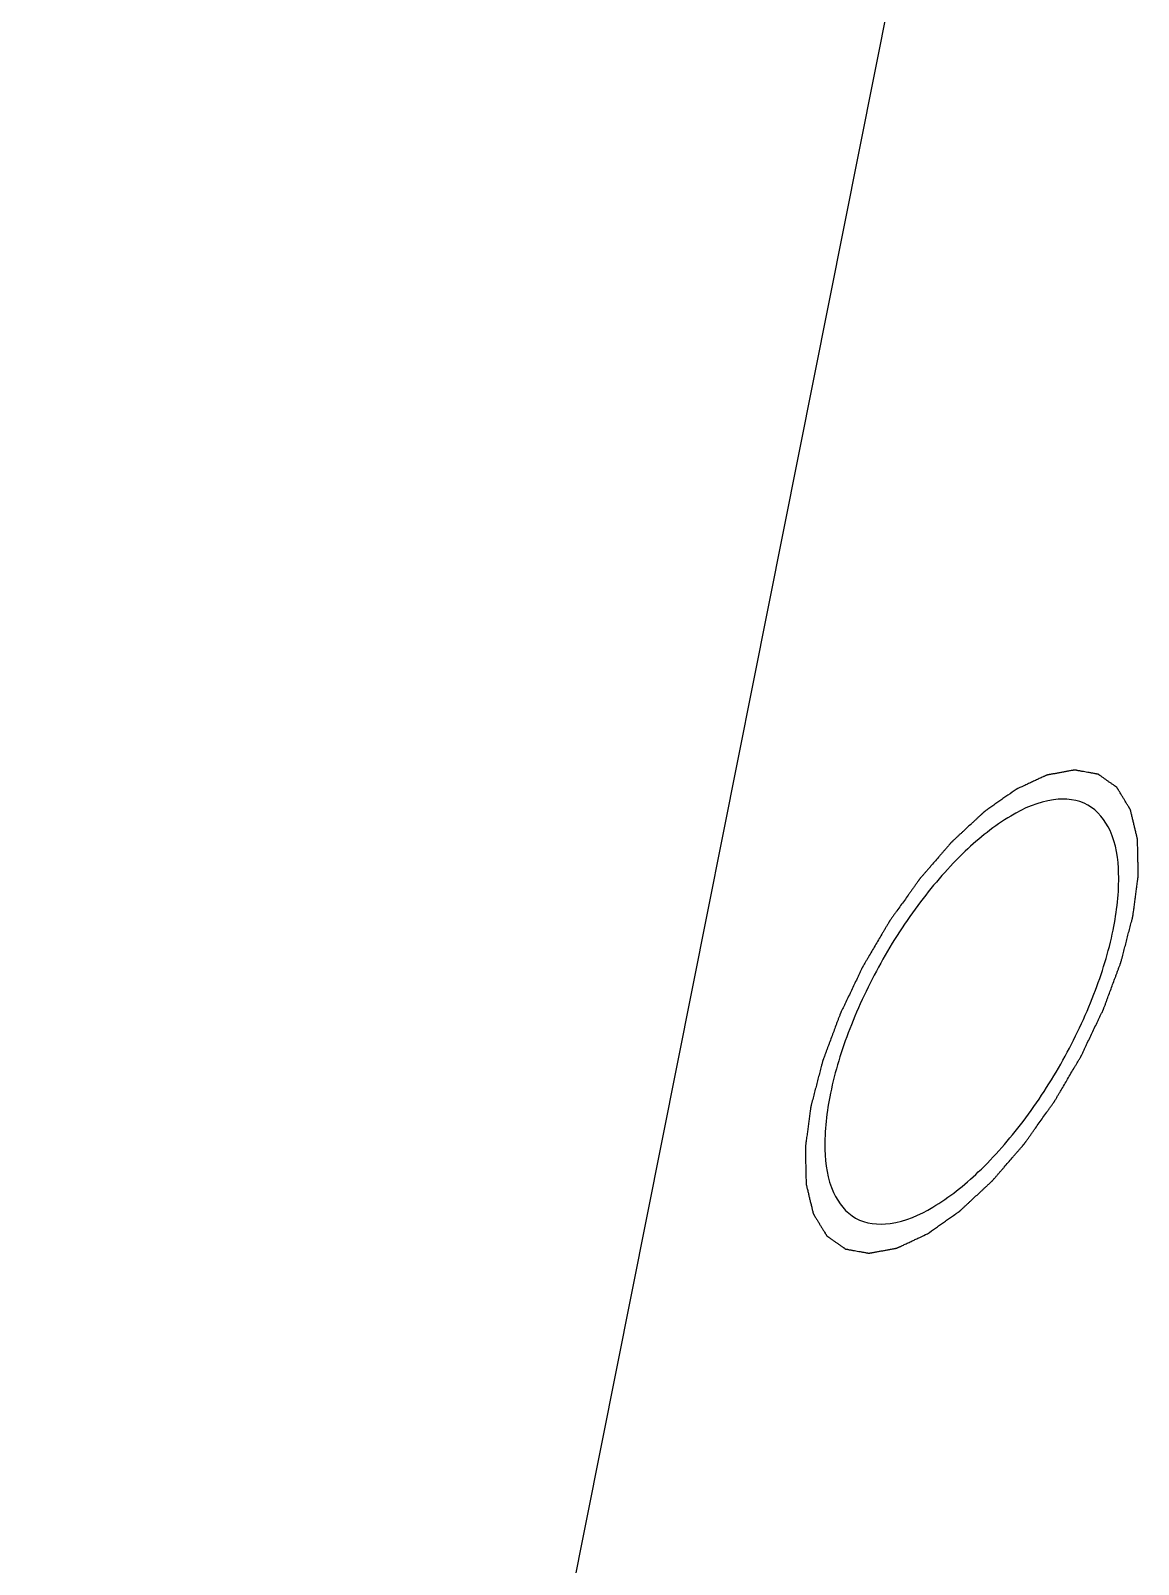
# Model space of a CAD drawing. Header units: inches. Extents: x -8900 to -5053, y -1814 to -15.
# Drawn here: x -7948.2 to -7937.91, y -483.03 to -468.79 of the extents above; entities that cross this region are included whole.
import ezdxf

# ---------------------------------------------------------------- set-up
doc = ezdxf.new("R2010")
doc.units = ezdxf.units.IN
doc.header["$LTSCALE"] = 2
doc.header["$MEASUREMENT"] = 0
doc.layers.add('02___PRT_ALL_AXES', color=7, linetype='Continuous')

msp = doc.modelspace()

# ---------------------------------------------------------------- linework, layer by layer
at = {"color": 7, "linetype": 'Continuous'}
msp.add_line((-7939.164, -463.151), (-7948.197, -508.54), dxfattribs=at)
at = {"color": 2, "linetype": 'Continuous'}
for points in [[(-7939.87, -479.957), (-7939.845, -479.94), (-7939.808, -479.913), (-7939.758, -479.878), (-7939.721, -479.852), (-7939.69, -479.83), (-7939.665, -479.812), (-7939.647, -479.799), (-7939.628, -479.786), (-7939.612, -479.775), (-7939.6, -479.766), (-7939.592, -479.761), (-7939.586, -479.757), (-7939.581, -479.753), (-7939.577, -479.751), (-7939.575, -479.749), (-7939.573, -479.748), (-7939.572, -479.747), (-7939.571, -479.746), (-7939.569, -479.744), (-7939.566, -479.742), (-7939.563, -479.738), (-7939.558, -479.734), (-7939.552, -479.728), (-7939.544, -479.72), (-7939.531, -479.709), (-7939.515, -479.694), (-7939.496, -479.676), (-7939.477, -479.659), (-7939.452, -479.635), (-7939.421, -479.606), (-7939.389, -479.577), (-7939.364, -479.554), (-7939.345, -479.536), (-7939.326, -479.518), (-7939.311, -479.504), (-7939.298, -479.492), (-7939.29, -479.485), (-7939.284, -479.479), (-7939.279, -479.474), (-7939.275, -479.471), (-7939.272, -479.468), (-7939.271, -479.467), (-7939.27, -479.466), (-7939.268, -479.464), (-7939.267, -479.463), (-7939.264, -479.459), (-7939.26, -479.455), (-7939.256, -479.45), (-7939.25, -479.443), (-7939.242, -479.434), (-7939.23, -479.42), (-7939.214, -479.402), (-7939.196, -479.38), (-7939.177, -479.359), (-7939.153, -479.331), (-7939.122, -479.295), (-7939.091, -479.26), (-7939.067, -479.231), (-7939.048, -479.21), (-7939.03, -479.189), (-7939.014, -479.171), (-7939.002, -479.157), (-7938.994, -479.148), (-7938.988, -479.141), (-7938.984, -479.135), (-7938.98, -479.131), (-7938.977, -479.127), (-7938.974, -479.125), (-7938.972, -479.122), (-7938.969, -479.118), (-7938.966, -479.112), (-7938.961, -479.106), (-7938.955, -479.098), (-7938.948, -479.088), (-7938.936, -479.071), (-7938.922, -479.051), (-7938.904, -479.026), (-7938.887, -479.001), (-7938.863, -478.968), (-7938.834, -478.927), (-7938.799, -478.878), (-7938.769, -478.837), (-7938.746, -478.804), (-7938.731, -478.783), (-7938.719, -478.767), (-7938.711, -478.754), (-7938.703, -478.744), (-7938.698, -478.737), (-7938.695, -478.733), (-7938.693, -478.73), (-7938.691, -478.727), (-7938.689, -478.722), (-7938.684, -478.714), (-7938.678, -478.704), (-7938.67, -478.69), (-7938.66, -478.673), (-7938.647, -478.651), (-7938.626, -478.616), (-7938.6, -478.572), (-7938.57, -478.52), (-7938.539, -478.467), (-7938.513, -478.423), (-7938.492, -478.388), (-7938.479, -478.366), (-7938.469, -478.349), (-7938.461, -478.336), (-7938.455, -478.325), (-7938.45, -478.317), (-7938.448, -478.313), (-7938.446, -478.31), (-7938.444, -478.306), (-7938.442, -478.302), (-7938.438, -478.294), (-7938.433, -478.282), (-7938.426, -478.269), (-7938.418, -478.25), (-7938.407, -478.228), (-7938.39, -478.191), (-7938.368, -478.146), (-7938.342, -478.091), (-7938.316, -478.037), (-7938.294, -477.991), (-7938.277, -477.955), (-7938.266, -477.932), (-7938.257, -477.914), (-7938.251, -477.901), (-7938.245, -477.889), (-7938.241, -477.881), (-7938.239, -477.877), (-7938.237, -477.873), (-7938.236, -477.87), (-7938.235, -477.865), (-7938.232, -477.858), (-7938.227, -477.846), (-7938.222, -477.833), (-7938.216, -477.814), (-7938.207, -477.792), (-7938.194, -477.755), (-7938.177, -477.71), (-7938.157, -477.656), (-7938.14, -477.61), (-7938.126, -477.574), (-7938.116, -477.547), (-7938.106, -477.52), (-7938.098, -477.497), (-7938.091, -477.479), (-7938.086, -477.465), (-7938.082, -477.454), (-7938.079, -477.446), (-7938.077, -477.441), (-7938.076, -477.438), (-7938.075, -477.435), (-7938.074, -477.43), (-7938.072, -477.423), (-7938.069, -477.411), (-7938.065, -477.398), (-7938.061, -477.38), (-7938.055, -477.358), (-7938.048, -477.332), (-7938.041, -477.305), (-7938.032, -477.27), (-7938.02, -477.225), (-7938.009, -477.181), (-7938, -477.146), (-7937.993, -477.119), (-7937.986, -477.093), (-7937.98, -477.07), (-7937.975, -477.053), (-7937.972, -477.042), (-7937.97, -477.033), (-7937.968, -477.026), (-7937.967, -477.021), (-7937.966, -477.017), (-7937.965, -477.015), (-7937.965, -477.013), (-7937.965, -477.011), (-7937.965, -477.009), (-7937.964, -477.006), (-7937.963, -477.001), (-7937.963, -476.995), (-7937.962, -476.987), (-7937.96, -476.977), (-7937.958, -476.961), (-7937.955, -476.941), (-7937.952, -476.917), (-7937.949, -476.893), (-7937.945, -476.861), (-7937.939, -476.821), (-7937.934, -476.781), (-7937.93, -476.749), (-7937.927, -476.725), (-7937.923, -476.701), (-7937.921, -476.681), (-7937.919, -476.665), (-7937.917, -476.655), (-7937.916, -476.647), (-7937.915, -476.641), (-7937.915, -476.636), (-7937.914, -476.632), (-7937.914, -476.63), (-7937.914, -476.629), (-7937.914, -476.628), (-7937.914, -476.626), (-7937.914, -476.623), (-7937.914, -476.618), (-7937.914, -476.613), (-7937.914, -476.606), (-7937.914, -476.597), (-7937.915, -476.583), (-7937.915, -476.566), (-7937.916, -476.545), (-7937.916, -476.524), (-7937.917, -476.496), (-7937.918, -476.461), (-7937.918, -476.426), (-7937.919, -476.398), (-7937.919, -476.377), (-7937.92, -476.356), (-7937.92, -476.339), (-7937.921, -476.325), (-7937.921, -476.316), (-7937.921, -476.309), (-7937.921, -476.304), (-7937.921, -476.299), (-7937.921, -476.296), (-7937.921, -476.294), (-7937.921, -476.293), (-7937.922, -476.292), (-7937.922, -476.291), (-7937.923, -476.288), (-7937.923, -476.285), (-7937.924, -476.28), (-7937.926, -476.275), (-7937.928, -476.267), (-7937.93, -476.256), (-7937.934, -476.242), (-7937.938, -476.224), (-7937.942, -476.207), (-7937.948, -476.184), (-7937.954, -476.156), (-7937.961, -476.127), (-7937.967, -476.104), (-7937.971, -476.087), (-7937.975, -476.07), (-7937.979, -476.056), (-7937.981, -476.044), (-7937.983, -476.037), (-7937.984, -476.031), (-7937.985, -476.027), (-7937.986, -476.023), (-7937.987, -476.021), (-7937.987, -476.019), (-7937.987, -476.018), (-7937.988, -476.018), (-7937.989, -476.016), (-7937.99, -476.015), (-7937.991, -476.012), (-7937.993, -476.009), (-7937.996, -476.004), (-7937.999, -475.999), (-7938.004, -475.99), (-7938.011, -475.98), (-7938.019, -475.967), (-7938.027, -475.954), (-7938.037, -475.937), (-7938.05, -475.915), (-7938.063, -475.894), (-7938.073, -475.877), (-7938.081, -475.864), (-7938.089, -475.851), (-7938.096, -475.84), (-7938.101, -475.831), (-7938.104, -475.826), (-7938.107, -475.822), (-7938.109, -475.819), (-7938.11, -475.816), (-7938.111, -475.814), (-7938.112, -475.813), (-7938.112, -475.812), (-7938.113, -475.812), (-7938.114, -475.811), (-7938.116, -475.81), (-7938.118, -475.808), (-7938.121, -475.806), (-7938.124, -475.804), (-7938.129, -475.801), (-7938.136, -475.795), (-7938.145, -475.789), (-7938.156, -475.781), (-7938.167, -475.774), (-7938.182, -475.764), (-7938.2, -475.751), (-7938.218, -475.738), (-7938.232, -475.728), (-7938.243, -475.72), (-7938.254, -475.712), (-7938.263, -475.706), (-7938.271, -475.701), (-7938.275, -475.698), (-7938.279, -475.695), (-7938.281, -475.693), (-7938.284, -475.692), (-7938.285, -475.691), (-7938.286, -475.69), (-7938.287, -475.689), (-7938.288, -475.689), (-7938.289, -475.689), (-7938.291, -475.689), (-7938.294, -475.688), (-7938.297, -475.688), (-7938.302, -475.687), (-7938.307, -475.686), (-7938.317, -475.684), (-7938.328, -475.682), (-7938.342, -475.68), (-7938.355, -475.677), (-7938.374, -475.674), (-7938.397, -475.67), (-7938.419, -475.666), (-7938.438, -475.663), (-7938.451, -475.66), (-7938.465, -475.658), (-7938.476, -475.656), (-7938.486, -475.654), (-7938.491, -475.653), (-7938.496, -475.653), (-7938.499, -475.652), (-7938.502, -475.651), (-7938.504, -475.651), (-7938.505, -475.651), (-7938.506, -475.651), (-7938.507, -475.651), (-7938.508, -475.651), (-7938.511, -475.652), (-7938.514, -475.652), (-7938.518, -475.653), (-7938.523, -475.654), (-7938.53, -475.655), (-7938.541, -475.657), (-7938.554, -475.659), (-7938.57, -475.662), (-7938.586, -475.665), (-7938.607, -475.669), (-7938.634, -475.674), (-7938.661, -475.679), (-7938.682, -475.683), (-7938.698, -475.686), (-7938.714, -475.689), (-7938.727, -475.691), (-7938.738, -475.693), (-7938.744, -475.694), (-7938.75, -475.695), (-7938.754, -475.696), (-7938.757, -475.697), (-7938.759, -475.697), (-7938.761, -475.697), (-7938.762, -475.697), (-7938.763, -475.698), (-7938.764, -475.699), (-7938.767, -475.7), (-7938.771, -475.702), (-7938.775, -475.704), (-7938.781, -475.706), (-7938.789, -475.71), (-7938.801, -475.715), (-7938.816, -475.722), (-7938.833, -475.731), (-7938.851, -475.739), (-7938.875, -475.75), (-7938.905, -475.764), (-7938.941, -475.781), (-7938.989, -475.803), (-7939.025, -475.82), (-7939.049, -475.831)], [(-7939.049, -475.831), (-7939.074, -475.848), (-7939.111, -475.875), (-7939.161, -475.91), (-7939.198, -475.936), (-7939.229, -475.958), (-7939.254, -475.976), (-7939.273, -475.989), (-7939.291, -476.002), (-7939.307, -476.013), (-7939.319, -476.022), (-7939.327, -476.027), (-7939.333, -476.031), (-7939.338, -476.035), (-7939.342, -476.038), (-7939.344, -476.039), (-7939.346, -476.041), (-7939.347, -476.041), (-7939.348, -476.042), (-7939.35, -476.044), (-7939.353, -476.046), (-7939.357, -476.05), (-7939.361, -476.055), (-7939.368, -476.06), (-7939.375, -476.068), (-7939.388, -476.079), (-7939.404, -476.094), (-7939.423, -476.112), (-7939.442, -476.129), (-7939.467, -476.153), (-7939.498, -476.182), (-7939.53, -476.211), (-7939.555, -476.235), (-7939.574, -476.252), (-7939.593, -476.27), (-7939.608, -476.284), (-7939.621, -476.296), (-7939.629, -476.303), (-7939.635, -476.309), (-7939.64, -476.314), (-7939.644, -476.317), (-7939.647, -476.32), (-7939.648, -476.321), (-7939.649, -476.322), (-7939.651, -476.324), (-7939.652, -476.325), (-7939.655, -476.329), (-7939.659, -476.333), (-7939.663, -476.338), (-7939.669, -476.345), (-7939.677, -476.354), (-7939.689, -476.369), (-7939.705, -476.386), (-7939.723, -476.408), (-7939.742, -476.429), (-7939.766, -476.457), (-7939.797, -476.493), (-7939.828, -476.528), (-7939.852, -476.557), (-7939.871, -476.578), (-7939.889, -476.599), (-7939.905, -476.617), (-7939.917, -476.631), (-7939.925, -476.64), (-7939.931, -476.647), (-7939.935, -476.653), (-7939.939, -476.657), (-7939.942, -476.661), (-7939.945, -476.663), (-7939.947, -476.666), (-7939.95, -476.67), (-7939.953, -476.676), (-7939.958, -476.682), (-7939.964, -476.69), (-7939.971, -476.7), (-7939.983, -476.717), (-7939.997, -476.737), (-7940.015, -476.762), (-7940.033, -476.787), (-7940.056, -476.82), (-7940.085, -476.861), (-7940.12, -476.91), (-7940.15, -476.951), (-7940.173, -476.984), (-7940.188, -477.005), (-7940.2, -477.021), (-7940.208, -477.034), (-7940.216, -477.044), (-7940.221, -477.051), (-7940.224, -477.055), (-7940.226, -477.058), (-7940.228, -477.062), (-7940.23, -477.066), (-7940.235, -477.074), (-7940.241, -477.085), (-7940.249, -477.098), (-7940.259, -477.115), (-7940.272, -477.137), (-7940.293, -477.172), (-7940.319, -477.216), (-7940.35, -477.268), (-7940.38, -477.321), (-7940.406, -477.365), (-7940.427, -477.4), (-7940.44, -477.422), (-7940.45, -477.439), (-7940.458, -477.452), (-7940.464, -477.463), (-7940.469, -477.471), (-7940.471, -477.475), (-7940.473, -477.479), (-7940.475, -477.482), (-7940.477, -477.486), (-7940.481, -477.494), (-7940.486, -477.506), (-7940.493, -477.519), (-7940.501, -477.538), (-7940.512, -477.56), (-7940.529, -477.597), (-7940.551, -477.642), (-7940.577, -477.697), (-7940.603, -477.751), (-7940.625, -477.797), (-7940.642, -477.833), (-7940.653, -477.856), (-7940.662, -477.874), (-7940.668, -477.887), (-7940.674, -477.899), (-7940.678, -477.907), (-7940.68, -477.911), (-7940.682, -477.915), (-7940.683, -477.918), (-7940.684, -477.923), (-7940.687, -477.931), (-7940.692, -477.942), (-7940.697, -477.955), (-7940.703, -477.974), (-7940.712, -477.996), (-7940.725, -478.033), (-7940.742, -478.078), (-7940.762, -478.132), (-7940.779, -478.178), (-7940.793, -478.214), (-7940.803, -478.241), (-7940.813, -478.268), (-7940.821, -478.291), (-7940.828, -478.309), (-7940.833, -478.323), (-7940.837, -478.334), (-7940.84, -478.342), (-7940.842, -478.347), (-7940.844, -478.35), (-7940.844, -478.353), (-7940.845, -478.358), (-7940.847, -478.366), (-7940.85, -478.377), (-7940.854, -478.39), (-7940.858, -478.408), (-7940.864, -478.43), (-7940.871, -478.456), (-7940.878, -478.483), (-7940.887, -478.518), (-7940.899, -478.563), (-7940.91, -478.607), (-7940.919, -478.642), (-7940.926, -478.669), (-7940.933, -478.695), (-7940.939, -478.718), (-7940.944, -478.735), (-7940.947, -478.746), (-7940.949, -478.755), (-7940.951, -478.762), (-7940.952, -478.767), (-7940.953, -478.771), (-7940.954, -478.774), (-7940.954, -478.775), (-7940.954, -478.777), (-7940.955, -478.779), (-7940.955, -478.782), (-7940.956, -478.787), (-7940.956, -478.793), (-7940.958, -478.801), (-7940.959, -478.811), (-7940.961, -478.827), (-7940.964, -478.847), (-7940.967, -478.871), (-7940.97, -478.895), (-7940.974, -478.927), (-7940.98, -478.967), (-7940.985, -479.007), (-7940.989, -479.039), (-7940.993, -479.063), (-7940.996, -479.087), (-7940.998, -479.107), (-7941.001, -479.123), (-7941.002, -479.133), (-7941.003, -479.141), (-7941.004, -479.147), (-7941.004, -479.152), (-7941.005, -479.156), (-7941.005, -479.158), (-7941.005, -479.159), (-7941.005, -479.16), (-7941.005, -479.162), (-7941.005, -479.165), (-7941.005, -479.17), (-7941.005, -479.175), (-7941.005, -479.182), (-7941.005, -479.191), (-7941.004, -479.205), (-7941.004, -479.222), (-7941.003, -479.243), (-7941.003, -479.264), (-7941.002, -479.292), (-7941.002, -479.327), (-7941.001, -479.362), (-7941, -479.39), (-7941, -479.411), (-7940.999, -479.432), (-7940.999, -479.449), (-7940.998, -479.463), (-7940.998, -479.472), (-7940.998, -479.479), (-7940.998, -479.484), (-7940.998, -479.489), (-7940.998, -479.492), (-7940.998, -479.494), (-7940.998, -479.495), (-7940.997, -479.496), (-7940.997, -479.497), (-7940.997, -479.5), (-7940.996, -479.503), (-7940.995, -479.508), (-7940.993, -479.514), (-7940.992, -479.521), (-7940.989, -479.532), (-7940.985, -479.546), (-7940.981, -479.564), (-7940.977, -479.581), (-7940.972, -479.604), (-7940.965, -479.632), (-7940.958, -479.661), (-7940.952, -479.684), (-7940.948, -479.701), (-7940.944, -479.718), (-7940.941, -479.732), (-7940.938, -479.744), (-7940.936, -479.751), (-7940.935, -479.757), (-7940.934, -479.761), (-7940.933, -479.765), (-7940.932, -479.767), (-7940.932, -479.769), (-7940.932, -479.77), (-7940.931, -479.77), (-7940.93, -479.772), (-7940.929, -479.773), (-7940.928, -479.776), (-7940.926, -479.779), (-7940.923, -479.784), (-7940.92, -479.789), (-7940.915, -479.798), (-7940.908, -479.808), (-7940.9, -479.821), (-7940.893, -479.834), (-7940.882, -479.851), (-7940.869, -479.873), (-7940.856, -479.894), (-7940.846, -479.912), (-7940.838, -479.924), (-7940.83, -479.937), (-7940.824, -479.948), (-7940.818, -479.957), (-7940.815, -479.962), (-7940.812, -479.966), (-7940.811, -479.97), (-7940.809, -479.972), (-7940.808, -479.974), (-7940.807, -479.975), (-7940.807, -479.976), (-7940.806, -479.976), (-7940.805, -479.977), (-7940.803, -479.978), (-7940.801, -479.98), (-7940.798, -479.982), (-7940.795, -479.984), (-7940.79, -479.987), (-7940.783, -479.993), (-7940.774, -479.999), (-7940.763, -480.007), (-7940.752, -480.014), (-7940.738, -480.025), (-7940.719, -480.037), (-7940.701, -480.05), (-7940.687, -480.06), (-7940.676, -480.068), (-7940.665, -480.076), (-7940.656, -480.082), (-7940.648, -480.087), (-7940.644, -480.09), (-7940.64, -480.093), (-7940.638, -480.095), (-7940.635, -480.096), (-7940.634, -480.098), (-7940.633, -480.098), (-7940.632, -480.099), (-7940.631, -480.099), (-7940.63, -480.099), (-7940.628, -480.099), (-7940.625, -480.1), (-7940.622, -480.1), (-7940.617, -480.101), (-7940.612, -480.102), (-7940.602, -480.104), (-7940.591, -480.106), (-7940.577, -480.108), (-7940.564, -480.111), (-7940.545, -480.114), (-7940.523, -480.118), (-7940.5, -480.122), (-7940.481, -480.125), (-7940.468, -480.128), (-7940.454, -480.13), (-7940.443, -480.132), (-7940.433, -480.134), (-7940.428, -480.135), (-7940.423, -480.136), (-7940.42, -480.136), (-7940.417, -480.137), (-7940.415, -480.137), (-7940.414, -480.137), (-7940.413, -480.137), (-7940.412, -480.137), (-7940.411, -480.137), (-7940.408, -480.136), (-7940.405, -480.136), (-7940.401, -480.135), (-7940.396, -480.134), (-7940.389, -480.133), (-7940.378, -480.131), (-7940.365, -480.129), (-7940.349, -480.126), (-7940.333, -480.123), (-7940.312, -480.119), (-7940.285, -480.114), (-7940.259, -480.109), (-7940.237, -480.105), (-7940.221, -480.102), (-7940.205, -480.099), (-7940.192, -480.097), (-7940.181, -480.095), (-7940.175, -480.094), (-7940.169, -480.093), (-7940.165, -480.092), (-7940.162, -480.091), (-7940.16, -480.091), (-7940.158, -480.091), (-7940.157, -480.091), (-7940.156, -480.09), (-7940.155, -480.089), (-7940.152, -480.088), (-7940.148, -480.086), (-7940.144, -480.084), (-7940.138, -480.082), (-7940.13, -480.078), (-7940.118, -480.073), (-7940.104, -480.066), (-7940.086, -480.057), (-7940.068, -480.049), (-7940.044, -480.038), (-7940.014, -480.024), (-7939.978, -480.007), (-7939.93, -479.985), (-7939.894, -479.968), (-7939.87, -479.957)]]:
    msp.add_open_spline(points, degree=3, knots=[0, 0, 0, 0, 0.015625, 0.023438, 0.03125, 0.039062, 0.042969, 0.046875, 0.050781, 0.054688, 0.056641, 0.058594, 0.05957, 0.060547, 0.061523, 0.062012, 0.062256, 0.0625, 0.062744, 0.062988, 0.063477, 0.064453, 0.06543, 0.066406, 0.068359, 0.070312, 0.074219, 0.078125, 0.082031, 0.085938, 0.09375, 0.101562, 0.105469, 0.109375, 0.113281, 0.117188, 0.119141, 0.121094, 0.12207, 0.123047, 0.124023, 0.124512, 0.124756, 0.125, 0.125244, 0.125488, 0.125977, 0.126953, 0.12793, 0.128906, 0.130859, 0.132812, 0.136719, 0.140625, 0.144531, 0.148438, 0.15625, 0.164062, 0.167969, 0.171875, 0.175781, 0.179688, 0.181641, 0.183594, 0.18457, 0.185547, 0.186523, 0.187012, 0.1875, 0.187988, 0.188477, 0.189453, 0.19043, 0.191406, 0.193359, 0.195312, 0.199219, 0.203125, 0.207031, 0.210938, 0.21875, 0.226562, 0.234375, 0.238281, 0.242188, 0.244141, 0.246094, 0.248047, 0.249023, 0.249512, 0.25, 0.250488, 0.250977, 0.251953, 0.253906, 0.255859, 0.257812, 0.261719, 0.265625, 0.273438, 0.28125, 0.289062, 0.296875, 0.300781, 0.304688, 0.306641, 0.308594, 0.310547, 0.311523, 0.312012, 0.3125, 0.312988, 0.313477, 0.314453, 0.316406, 0.318359, 0.320312, 0.324219, 0.328125, 0.335938, 0.34375, 0.351562, 0.359375, 0.363281, 0.367188, 0.369141, 0.371094, 0.373047, 0.374023, 0.374512, 0.375, 0.375488, 0.375977, 0.376953, 0.378906, 0.380859, 0.382812, 0.386719, 0.390625, 0.398438, 0.40625, 0.414062, 0.417969, 0.421875, 0.425781, 0.429688, 0.431641, 0.433594, 0.435547, 0.436523, 0.437012, 0.4375, 0.437988, 0.438477, 0.439453, 0.441406, 0.443359, 0.445312, 0.449219, 0.453125, 0.457031, 0.460938, 0.46875, 0.476562, 0.480469, 0.484375, 0.488281, 0.492188, 0.494141, 0.496094, 0.49707, 0.498047, 0.499023, 0.499512, 0.499756, 0.5, 0.500244, 0.500488, 0.500977, 0.501953, 0.50293, 0.503906, 0.505859, 0.507812, 0.511719, 0.515625, 0.519531, 0.523438, 0.53125, 0.539062, 0.542969, 0.546875, 0.550781, 0.554688, 0.556641, 0.558594, 0.55957, 0.560547, 0.561523, 0.562012, 0.562256, 0.5625, 0.562744, 0.562988, 0.563477, 0.564453, 0.56543, 0.566406, 0.568359, 0.570312, 0.574219, 0.578125, 0.582031, 0.585938, 0.59375, 0.601562, 0.605469, 0.609375, 0.613281, 0.617188, 0.619141, 0.621094, 0.62207, 0.623047, 0.624023, 0.624512, 0.624756, 0.625, 0.625244, 0.625488, 0.625977, 0.626953, 0.62793, 0.628906, 0.630859, 0.632812, 0.636719, 0.640625, 0.644531, 0.648438, 0.65625, 0.664062, 0.667969, 0.671875, 0.675781, 0.679688, 0.681641, 0.683594, 0.68457, 0.685547, 0.686523, 0.687012, 0.687256, 0.6875, 0.687744, 0.687988, 0.688477, 0.689453, 0.69043, 0.691406, 0.693359, 0.695312, 0.699219, 0.703125, 0.707031, 0.710938, 0.71875, 0.726562, 0.730469, 0.734375, 0.738281, 0.742188, 0.744141, 0.746094, 0.74707, 0.748047, 0.749023, 0.749512, 0.749756, 0.75, 0.750244, 0.750488, 0.750977, 0.751953, 0.75293, 0.753906, 0.755859, 0.757812, 0.761719, 0.765625, 0.769531, 0.773438, 0.78125, 0.789062, 0.792969, 0.796875, 0.800781, 0.804688, 0.806641, 0.808594, 0.80957, 0.810547, 0.811523, 0.812012, 0.812256, 0.8125, 0.812744, 0.812988, 0.813477, 0.814453, 0.81543, 0.816406, 0.818359, 0.820312, 0.824219, 0.828125, 0.832031, 0.835938, 0.84375, 0.851562, 0.855469, 0.859375, 0.863281, 0.867188, 0.869141, 0.871094, 0.87207, 0.873047, 0.874023, 0.874512, 0.874756, 0.875, 0.875244, 0.875488, 0.875977, 0.876953, 0.87793, 0.878906, 0.880859, 0.882812, 0.886719, 0.890625, 0.894531, 0.898438, 0.90625, 0.914062, 0.917969, 0.921875, 0.925781, 0.929688, 0.931641, 0.933594, 0.93457, 0.935547, 0.936523, 0.937012, 0.937256, 0.9375, 0.937744, 0.937988, 0.938477, 0.939453, 0.94043, 0.941406, 0.943359, 0.945312, 0.949219, 0.953125, 0.957031, 0.960938, 0.96875, 0.976562, 0.984375, 1, 1, 1, 1], dxfattribs=at)
at = {"layer": '02___PRT_ALL_AXES', "color": 7, "linetype": 'Continuous'}
for points, knots in [([(-7938.381, -475.976), (-7938.475, -475.924), (-7938.744, -475.898), (-7938.976, -476.006), (-7939.098, -476.078)], [0, 0, 0, 0, 0.431762, 1, 1, 1, 1]), ([(-7939.098, -476.078), (-7939.251, -476.169), (-7939.555, -476.415), (-7939.958, -476.879), (-7940.318, -477.435), (-7940.601, -478.033), (-7940.782, -478.616), (-7940.843, -479.135), (-7940.787, -479.555), (-7940.629, -479.76), (-7940.538, -479.812)], [0, 0, 0, 0, 0.12155, 0.264663, 0.419368, 0.573688, 0.71573, 0.835683, 0.928624, 1, 1, 1, 1]), ([(-7939.821, -479.71), (-7939.668, -479.619), (-7939.364, -479.373), (-7938.961, -478.909), (-7938.601, -478.353), (-7938.318, -477.755), (-7938.137, -477.172), (-7938.076, -476.653), (-7938.132, -476.233), (-7938.29, -476.028), (-7938.381, -475.976)], [0, 0, 0, 0, 0.12155, 0.264663, 0.419368, 0.573688, 0.71573, 0.835683, 0.928624, 1, 1, 1, 1]), ([(-7940.538, -479.812), (-7940.444, -479.864), (-7940.175, -479.89), (-7939.943, -479.782), (-7939.821, -479.71)], [0, 0, 0, 0, 0.431762, 1, 1, 1, 1])]:
    msp.add_open_spline(points, degree=3, knots=knots, dxfattribs=at)

doc.saveas('drawing.dxf')
